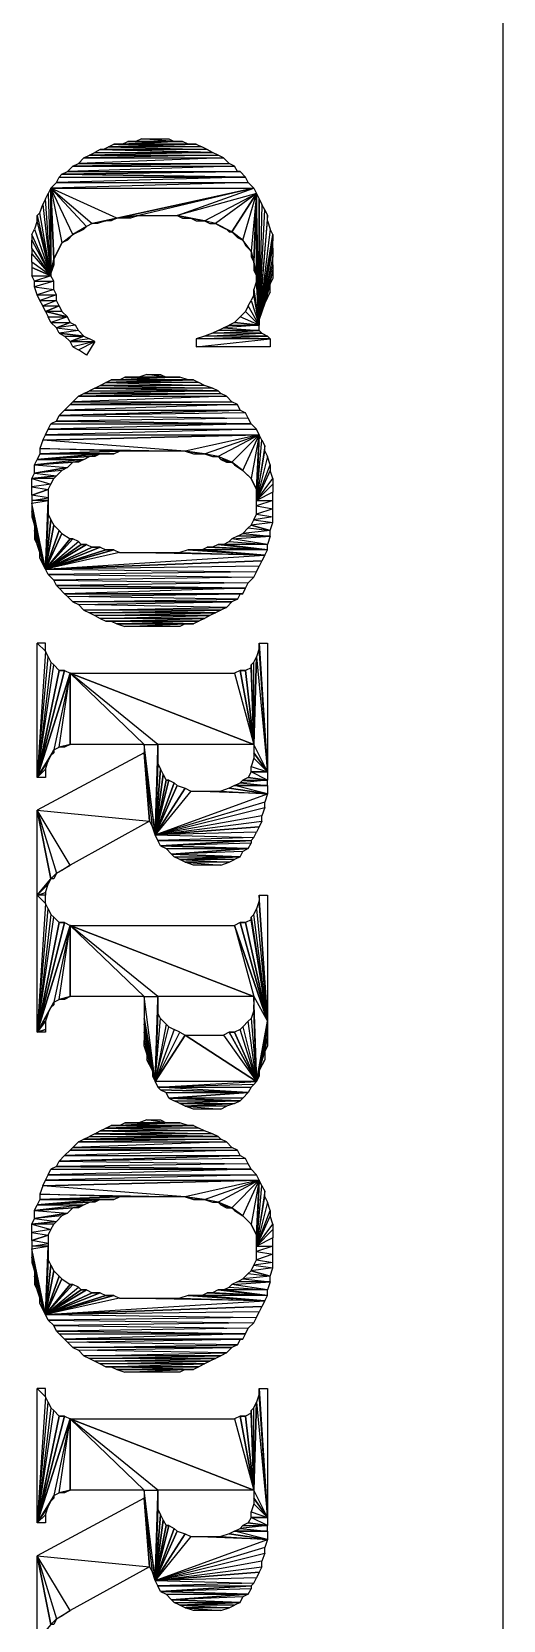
# Model space of a CAD drawing. Header units: metres. Extents: x 6 to 835, y 55 to 1134.
# Drawn here: x 135.31 to 146.23, y 92.16 to 128.95 of the extents above; entities that cross this region are included whole.
import ezdxf

# ---------------------------------------------------------------- set-up
doc = ezdxf.new("R2010")
doc.units = ezdxf.units.M

msp = doc.modelspace()

# ---------------------------------------------------------------- linework, layer by layer
at = {"color": 162}
msp.add_line((146.233, 62.279), (146.233, 276.719), dxfattribs=at)
at = {"color": 162, "linetype": 'Continuous', "lineweight": 25}
for points in [[(136.899, 126.224), (136.772, 126.16), (139.502, 126.16)], [(136.899, 126.224), (136.962, 126.224)], [(136.962, 126.224), (136.899, 126.224), (139.502, 126.16)], [(137.089, 126.287), (139.375, 126.224), (136.962, 126.224)], [(139.375, 126.224), (136.962, 126.224), (139.502, 126.16)], [(139.121, 126.351), (139.248, 126.287), (137.089, 126.287)], [(138.931, 126.351), (139.121, 126.351), (137.089, 126.287)], [(137.216, 126.351), (138.931, 126.351), (137.089, 126.287)], [(139.248, 126.287), (137.089, 126.287), (139.375, 126.224)], [(137.216, 126.351), (137.407, 126.351)], [(137.407, 126.351), (137.216, 126.351), (138.931, 126.351)], [(138.804, 126.414), (137.407, 126.351), (138.931, 126.351)], [(138.613, 126.414), (138.804, 126.414), (137.407, 126.351)], [(137.534, 126.414), (138.613, 126.414), (137.407, 126.351)], [(137.534, 126.414), (137.724, 126.414)], [(137.724, 126.414), (137.534, 126.414), (138.613, 126.414)], [(137.724, 126.414), (138.613, 126.414), (137.851, 126.478)], [(138.613, 126.414), (137.851, 126.478), (138.486, 126.478)], [(138.804, 126.414), (138.613, 126.414)], [(139.121, 126.351), (138.931, 126.351)], [(136.391, 125.906), (139.883, 125.906), (136.264, 125.843)], [(139.883, 125.906), (136.264, 125.843), (140.01, 125.843)], [(136.518, 126.033), (139.756, 126.033), (136.391, 125.906)], [(139.756, 126.033), (136.391, 125.906), (139.883, 125.906)], [(136.645, 126.097), (139.629, 126.097), (136.518, 126.033)], [(139.629, 126.097), (136.518, 126.033), (139.756, 126.033)], [(136.772, 126.16), (139.502, 126.16), (136.645, 126.097)], [(139.502, 126.16), (136.645, 126.097), (139.629, 126.097)], [(135.946, 125.589), (140.264, 125.589), (135.883, 125.462)], [(140.264, 125.589), (135.883, 125.462), (140.328, 125.462)], [(136.01, 125.652), (135.946, 125.589), (140.264, 125.589)], [(140.137, 125.716), (136.01, 125.652), (140.264, 125.589)], [(140.074, 125.716), (140.137, 125.716), (136.01, 125.652)], [(136.137, 125.716), (140.074, 125.716), (136.01, 125.652)], [(136.264, 125.843), (140.01, 125.843), (136.137, 125.716)], [(140.01, 125.843), (136.137, 125.716), (140.074, 125.716)], [(140.137, 125.716), (140.074, 125.716)], [(135.756, 123.303), (135.629, 125.081), (135.692, 125.208)], [(135.756, 125.335), (135.692, 125.208), (135.756, 123.303)], [(135.883, 125.462), (140.328, 125.462), (135.756, 125.335)], [(140.328, 125.462), (135.756, 125.335), (140.455, 125.335)], [(140.455, 125.335), (137.28, 124.636), (135.756, 125.335)], [(137.28, 124.636), (135.756, 125.335), (136.708, 124.509)], [(135.756, 125.335), (136.708, 124.509), (136.581, 124.446)], [(136.581, 124.446), (136.264, 124.255), (135.756, 125.335)], [(136.264, 124.255), (135.756, 125.335), (136.01, 124.065)], [(135.756, 125.335), (136.01, 124.065), (135.819, 123.684)], [(135.819, 123.684), (135.756, 123.366), (135.756, 125.335)], [(135.756, 123.366), (135.756, 125.335), (135.756, 123.303)], [(140.455, 125.335), (137.788, 124.7), (137.28, 124.636)], [(138.677, 124.7), (140.455, 125.335), (137.788, 124.7)], [(140.518, 125.208), (138.677, 124.7), (140.455, 125.335)], [(138.677, 124.7), (139.312, 124.573), (140.518, 125.208)], [(139.312, 124.573), (140.518, 125.208), (139.566, 124.509)], [(140.518, 125.208), (139.566, 124.509), (139.947, 124.319)], [(139.947, 124.319), (140.201, 124.128), (140.518, 125.208)], [(140.201, 124.128), (140.518, 125.208), (140.391, 123.874)], [(140.518, 125.208), (140.391, 123.874), (140.455, 123.62)], [(140.518, 125.208), (140.455, 123.62), (140.518, 123.303)], [(140.518, 125.208), (140.518, 123.303), (140.582, 122.16)], [(140.582, 125.081), (140.582, 122.16), (140.518, 125.208)], [(135.438, 124.7), (135.756, 123.303), (135.502, 124.763)], [(135.756, 123.303), (135.502, 124.763), (135.565, 124.954)], [(135.565, 124.954), (135.756, 123.303), (135.629, 125.081)], [(140.645, 124.954), (140.582, 122.287), (140.582, 125.081)], [(140.582, 122.287), (140.582, 125.081), (140.582, 122.16)], [(140.582, 122.287), (140.709, 124.827), (140.645, 124.954)], [(140.772, 124.7), (140.582, 122.287), (140.709, 124.827)], [(135.756, 123.303), (135.311, 124.255), (135.375, 124.382)], [(135.375, 124.382), (135.756, 123.303), (135.438, 124.573)], [(135.756, 123.303), (135.438, 124.573), (135.438, 124.7)], [(136.581, 124.446), (136.518, 124.382), (136.264, 124.255)], [(136.518, 124.382), (136.391, 124.319), (136.264, 124.255)], [(137.026, 124.573), (137.28, 124.636), (136.708, 124.509)], [(137.026, 124.573), (136.835, 124.509), (136.708, 124.509)], [(137.153, 124.573), (137.026, 124.573), (137.28, 124.636)], [(137.788, 124.7), (137.597, 124.636), (137.28, 124.636)], [(138.804, 124.636), (138.994, 124.636), (138.677, 124.7)], [(138.994, 124.636), (138.677, 124.7), (139.312, 124.573)], [(138.994, 124.636), (139.121, 124.573), (139.312, 124.573)], [(139.312, 124.573), (139.439, 124.509), (139.566, 124.509)], [(139.566, 124.509), (139.693, 124.446), (139.947, 124.319)], [(139.693, 124.446), (139.82, 124.382), (139.947, 124.319)], [(139.82, 124.382), (139.883, 124.319), (139.947, 124.319)], [(140.582, 122.287), (140.772, 124.573), (140.772, 124.7)], [(140.836, 124.382), (140.582, 122.287), (140.772, 124.573)], [(140.582, 122.287), (140.899, 124.255), (140.836, 124.382)], [(135.311, 124.128), (135.756, 123.303), (135.311, 124.255)], [(135.756, 123.303), (135.311, 123.938), (135.311, 124.128)], [(135.819, 123.684), (135.946, 123.938), (136.01, 124.065)], [(136.264, 124.255), (136.137, 124.128), (136.01, 124.065)], [(139.947, 124.319), (140.074, 124.192), (140.201, 124.128)], [(140.201, 124.128), (140.264, 124.001), (140.391, 123.874)], [(140.899, 124.128), (140.582, 122.287), (140.899, 124.255)], [(140.582, 122.287), (140.899, 123.938), (140.899, 124.128)], [(135.311, 123.811), (135.756, 123.303), (135.311, 123.938)], [(135.756, 123.303), (135.311, 123.62), (135.311, 123.811)], [(135.819, 123.684), (135.819, 123.557), (135.756, 123.366)], [(135.883, 123.811), (135.819, 123.684), (135.946, 123.938)], [(140.391, 123.874), (140.391, 123.747), (140.455, 123.62)], [(140.899, 123.747), (140.582, 122.287), (140.899, 123.938)], [(140.582, 122.287), (140.899, 123.557), (140.899, 123.747)], [(135.311, 123.493), (135.756, 123.303), (135.311, 123.62)], [(135.311, 123.493), (135.311, 123.303), (135.756, 123.303)], [(135.311, 123.303), (135.756, 123.303), (135.375, 123.176)], [(135.756, 123.303), (135.375, 123.176), (135.819, 123.176)], [(140.455, 123.62), (140.455, 123.43), (140.518, 123.303)], [(140.582, 122.16), (140.518, 123.176), (140.518, 123.303)], [(140.899, 123.43), (140.582, 122.287), (140.899, 123.557)], [(140.836, 123.112), (140.899, 123.43), (140.582, 122.287)], [(140.899, 123.239), (140.836, 123.112), (140.899, 123.43)], [(135.375, 123.176), (135.819, 123.176), (135.375, 123.049)], [(135.819, 123.176), (135.375, 123.049), (135.819, 122.985)], [(135.375, 123.049), (135.819, 122.985), (135.438, 122.858)], [(135.819, 122.985), (135.438, 122.858), (135.883, 122.858)], [(140.455, 122.985), (140.582, 122.16), (140.518, 123.176)], [(140.582, 122.16), (140.455, 122.858), (140.455, 122.985)], [(140.836, 123.112), (140.709, 122.668), (140.582, 122.287)], [(140.709, 122.668), (140.836, 122.922), (140.836, 123.112)], [(140.772, 122.795), (140.709, 122.668), (140.836, 122.922)], [(135.438, 122.858), (135.883, 122.858), (135.502, 122.731)], [(135.883, 122.858), (135.502, 122.731), (135.883, 122.731)], [(135.502, 122.731), (135.883, 122.731), (135.565, 122.604)], [(135.883, 122.731), (135.565, 122.604), (135.946, 122.604)], [(135.565, 122.604), (135.946, 122.604), (135.629, 122.477)], [(135.946, 122.604), (136.01, 122.477), (135.629, 122.477)], [(140.264, 122.477), (140.582, 122.16), (140.328, 122.604)], [(140.582, 122.16), (140.328, 122.604), (140.391, 122.731)], [(140.391, 122.731), (140.582, 122.16), (140.455, 122.858)], [(140.709, 122.668), (140.645, 122.477), (140.582, 122.287)], [(135.629, 122.477), (135.692, 122.35), (136.137, 122.35)], [(136.01, 122.477), (135.629, 122.477), (136.137, 122.35)], [(135.692, 122.35), (136.137, 122.35), (135.756, 122.223)], [(136.137, 122.35), (135.756, 122.223), (136.2, 122.223)], [(135.756, 122.223), (136.2, 122.223), (135.883, 122.096)], [(136.2, 122.223), (136.327, 122.16), (135.883, 122.096)], [(140.01, 122.223), (139.883, 122.16), (140.582, 122.16)], [(140.01, 122.223), (140.582, 122.16), (140.137, 122.35)], [(140.582, 122.16), (140.137, 122.35), (140.264, 122.477)], [(136.327, 122.16), (135.883, 122.096), (136.391, 122.033)], [(135.883, 122.096), (136.391, 122.033), (135.946, 121.969)], [(136.391, 122.033), (135.946, 121.969), (136.518, 121.906)], [(135.946, 121.969), (136.073, 121.906), (136.518, 121.906)], [(136.073, 121.906), (136.518, 121.906), (136.2, 121.779)], [(136.518, 121.906), (136.645, 121.842), (136.2, 121.779)], [(136.645, 121.842), (136.2, 121.779), (136.772, 121.779)], [(140.836, 121.842), (139.121, 121.842), (140.772, 121.906)], [(139.121, 121.842), (140.772, 121.906), (139.312, 121.906)], [(140.836, 121.652), (139.121, 121.652), (140.836, 121.842)], [(139.121, 121.652), (140.836, 121.842), (139.121, 121.842)], [(140.772, 121.906), (139.312, 121.906), (140.645, 121.969)], [(139.312, 121.906), (140.645, 121.969), (139.502, 121.969)], [(140.645, 121.969), (139.502, 121.969), (140.582, 122.033)], [(139.502, 121.969), (140.582, 122.033), (139.629, 122.033)], [(140.582, 122.033), (139.629, 122.033), (139.756, 122.096)], [(139.883, 122.16), (140.582, 122.16), (139.756, 122.096)], [(140.582, 122.16), (139.756, 122.096), (140.582, 122.033)], [(136.2, 121.779), (136.772, 121.779), (136.264, 121.652)], [(136.264, 121.652), (136.391, 121.588), (136.772, 121.779)], [(136.391, 121.588), (136.772, 121.779), (136.581, 121.461)], [(136.772, 120.699), (136.645, 120.636), (139.629, 120.636)], [(136.899, 120.763), (139.502, 120.699), (136.772, 120.699)], [(139.502, 120.699), (136.772, 120.699), (139.629, 120.636)], [(137.026, 120.826), (139.312, 120.763), (136.899, 120.763)], [(139.312, 120.763), (136.899, 120.763), (139.502, 120.699)], [(139.058, 120.89), (139.185, 120.826), (137.026, 120.826)], [(138.931, 120.89), (139.058, 120.89), (137.026, 120.826)], [(137.153, 120.89), (138.931, 120.89), (137.026, 120.826)], [(139.185, 120.826), (137.026, 120.826), (139.312, 120.763)], [(137.153, 120.89), (137.343, 120.89)], [(137.343, 120.89), (137.153, 120.89), (138.931, 120.89)], [(138.74, 120.953), (137.343, 120.89), (138.931, 120.89)], [(138.423, 120.953), (138.74, 120.953), (137.343, 120.89)], [(137.47, 120.953), (138.423, 120.953), (137.343, 120.89)], [(137.47, 120.953), (137.788, 120.953)], [(137.788, 120.953), (137.47, 120.953), (138.423, 120.953)], [(137.788, 120.953), (138.423, 120.953), (137.978, 121.017)], [(138.423, 120.953), (137.978, 121.017), (138.296, 121.017)], [(138.74, 120.953), (138.423, 120.953)], [(139.058, 120.89), (138.931, 120.89)], [(136.264, 120.382), (139.947, 120.382), (136.2, 120.318)], [(139.947, 120.382), (136.2, 120.318), (140.074, 120.318)], [(136.391, 120.509), (139.82, 120.509), (136.264, 120.382)], [(139.82, 120.509), (136.264, 120.382), (139.947, 120.382)], [(136.518, 120.572), (139.693, 120.572), (136.391, 120.509)], [(139.693, 120.572), (136.391, 120.509), (139.82, 120.509)], [(136.645, 120.636), (139.629, 120.636), (136.518, 120.572)], [(139.629, 120.636), (136.518, 120.572), (139.693, 120.572)], [(135.946, 120.064), (140.328, 120.001), (135.883, 119.937)], [(140.328, 120.001), (135.883, 119.937), (140.391, 119.874)], [(140.137, 120.191), (140.264, 120.128), (135.946, 120.064)], [(136.073, 120.191), (140.137, 120.191), (135.946, 120.064)], [(140.264, 120.128), (135.946, 120.064), (140.328, 120.001)], [(136.2, 120.318), (140.074, 120.318), (136.073, 120.191)], [(140.074, 120.318), (136.073, 120.191), (140.137, 120.191)], [(138.867, 119.239), (135.565, 119.493), (140.582, 119.62)], [(135.629, 119.62), (140.582, 119.62), (135.565, 119.493)], [(135.692, 119.747), (140.518, 119.747), (135.629, 119.62)], [(140.518, 119.747), (135.629, 119.62), (140.582, 119.62)], [(135.756, 119.874), (140.391, 119.874), (135.692, 119.747)], [(140.391, 119.874), (135.692, 119.747), (140.518, 119.747)], [(135.883, 119.937), (135.756, 119.874), (140.391, 119.874)], [(138.867, 119.239), (139.312, 119.175), (140.582, 119.62)], [(139.312, 119.175), (140.582, 119.62), (139.629, 119.112)], [(140.582, 119.62), (139.629, 119.112), (139.947, 118.985)], [(139.947, 118.985), (140.201, 118.794), (140.582, 119.62)], [(140.201, 118.794), (140.582, 119.62), (140.391, 118.604)], [(140.582, 119.62), (140.391, 118.604), (140.518, 118.35)], [(140.582, 119.62), (140.518, 118.35), (140.518, 118.096)], [(140.518, 118.096), (140.645, 119.493), (140.582, 119.62)], [(135.502, 119.302), (138.867, 119.239), (135.565, 119.493)], [(138.867, 119.239), (137.343, 119.239), (135.502, 119.302)], [(137.343, 119.239), (135.502, 119.302), (135.502, 119.175)], [(137.343, 119.239), (135.502, 119.175), (137.216, 119.175)], [(138.867, 119.239), (139.058, 119.175), (139.312, 119.175)], [(140.709, 119.366), (140.518, 118.096), (140.645, 119.493)], [(140.518, 118.096), (140.709, 119.239), (140.709, 119.366)], [(140.772, 119.112), (140.518, 118.096), (140.709, 119.239)], [(136.264, 118.985), (136.518, 119.048), (135.375, 118.921)], [(136.518, 119.048), (135.375, 118.921), (135.438, 119.048)], [(136.264, 118.985), (135.375, 118.921), (136.137, 118.858)], [(135.375, 118.921), (136.137, 118.858), (135.375, 118.731)], [(136.645, 119.112), (136.899, 119.175), (135.438, 119.048)], [(136.899, 119.175), (135.502, 119.175), (135.438, 119.048)], [(136.645, 119.112), (135.438, 119.048), (136.518, 119.048)], [(137.216, 119.175), (136.899, 119.175), (135.502, 119.175)], [(136.391, 118.985), (136.264, 118.985), (136.518, 119.048)], [(136.772, 119.112), (136.645, 119.112), (136.899, 119.175)], [(139.312, 119.175), (139.502, 119.112), (139.629, 119.112)], [(139.629, 119.112), (139.693, 119.048), (139.947, 118.985)], [(139.693, 119.048), (139.82, 118.985), (139.947, 118.985)], [(139.947, 118.985), (140.01, 118.921), (140.201, 118.794)], [(140.518, 118.096), (140.836, 118.921), (140.772, 119.112)], [(140.836, 118.794), (140.518, 118.096), (140.836, 118.921)], [(135.375, 118.731), (135.883, 118.667), (135.311, 118.604)], [(135.883, 118.667), (135.819, 118.604), (135.311, 118.604)], [(135.819, 118.604), (135.311, 118.604), (135.756, 118.477)], [(135.311, 118.604), (135.756, 118.477), (135.311, 118.413)], [(136.137, 118.858), (136.01, 118.794), (135.375, 118.731)], [(136.01, 118.794), (135.375, 118.731), (135.883, 118.667)], [(140.201, 118.794), (140.264, 118.731), (140.391, 118.604)], [(140.391, 118.604), (140.455, 118.477), (140.518, 118.35)], [(140.518, 118.096), (140.899, 118.604), (140.836, 118.794)], [(140.899, 118.477), (140.518, 118.096), (140.899, 118.604)], [(135.756, 118.477), (135.311, 118.413), (135.692, 118.35)], [(135.311, 118.413), (135.692, 118.35), (135.311, 118.223)], [(135.692, 118.159), (135.311, 118.223), (135.692, 118.35)], [(135.311, 118.096), (135.692, 118.159), (135.311, 118.223)], [(135.692, 118.096), (135.311, 118.096), (135.692, 118.159)], [(140.899, 118.477), (140.899, 118.286), (140.518, 118.096)], [(140.518, 118.35), (140.518, 118.223), (140.518, 118.096)], [(140.899, 118.286), (140.518, 118.096), (140.899, 118.096)], [(135.629, 116.508), (135.311, 118.032), (135.692, 118.096)], [(135.311, 118.032), (135.692, 118.096), (135.311, 118.096)], [(135.311, 117.842), (135.629, 116.508), (135.311, 118.032)], [(135.311, 117.715), (135.375, 117.524), (135.311, 117.842)], [(135.375, 117.524), (135.311, 117.842), (135.629, 116.508)], [(135.692, 118.096), (135.692, 117.905), (135.629, 116.508)], [(135.692, 117.905), (135.692, 117.778), (135.629, 116.508)], [(135.692, 117.778), (135.756, 117.651), (135.629, 116.508)], [(140.518, 117.778), (140.899, 117.715), (140.455, 117.651)], [(140.518, 118.096), (140.899, 118.096), (140.518, 117.969)], [(140.899, 118.096), (140.518, 117.969), (140.899, 117.905)], [(140.518, 117.969), (140.899, 117.905), (140.518, 117.778)], [(140.899, 117.905), (140.518, 117.778), (140.899, 117.715)], [(135.375, 117.397), (135.629, 116.508), (135.375, 117.524)], [(135.375, 117.207), (135.438, 117.08), (135.375, 117.397)], [(135.438, 117.08), (135.375, 117.397), (135.629, 116.508)], [(135.756, 117.651), (135.819, 117.524), (135.629, 116.508)], [(135.819, 117.524), (135.946, 117.397), (135.629, 116.508)], [(135.946, 117.397), (136.01, 117.334), (135.629, 116.508)], [(140.328, 117.461), (140.836, 117.397), (140.201, 117.334)], [(140.836, 117.397), (140.201, 117.334), (140.836, 117.27)], [(140.391, 117.524), (140.328, 117.461), (140.836, 117.397)], [(140.455, 117.651), (140.899, 117.588), (140.391, 117.524)], [(140.899, 117.588), (140.391, 117.524), (140.836, 117.397)], [(140.899, 117.715), (140.455, 117.651), (140.899, 117.588)], [(135.438, 117.08), (135.502, 116.889), (135.629, 116.508)], [(136.01, 117.334), (136.2, 117.207), (135.629, 116.508)], [(135.629, 116.508), (136.391, 117.143), (136.264, 117.207)], [(136.2, 117.207), (136.264, 117.207), (135.629, 116.508)], [(136.454, 117.08), (135.629, 116.508), (136.391, 117.143)], [(136.581, 117.08), (136.708, 117.016), (135.629, 116.508)], [(136.454, 117.08), (136.581, 117.08), (135.629, 116.508)], [(136.264, 117.207), (136.2, 117.207)], [(136.581, 117.08), (136.454, 117.08)], [(139.629, 117.08), (139.502, 117.016), (140.772, 116.953)], [(139.629, 117.08), (139.756, 117.08)], [(139.756, 117.08), (139.629, 117.08), (140.772, 116.953)], [(139.883, 117.143), (140.772, 117.08), (139.756, 117.08)], [(140.772, 117.08), (139.756, 117.08), (140.772, 116.953)], [(139.883, 117.143), (140.772, 117.08), (139.947, 117.207)], [(140.772, 117.08), (139.947, 117.207), (140.836, 117.27)], [(139.947, 117.207), (140.836, 117.27), (140.074, 117.27)], [(140.836, 117.27), (140.074, 117.27), (140.201, 117.334)], [(135.629, 116.508), (135.502, 116.762), (135.502, 116.889)], [(135.565, 116.635), (135.629, 116.508), (135.502, 116.762)], [(136.899, 117.016), (137.026, 116.953), (135.629, 116.508)], [(136.708, 117.016), (136.899, 117.016), (135.629, 116.508)], [(137.216, 116.953), (137.343, 116.889), (135.629, 116.508)], [(137.026, 116.953), (137.216, 116.953), (135.629, 116.508)], [(135.629, 116.508), (140.709, 116.826), (137.343, 116.889)], [(140.645, 116.699), (135.629, 116.508), (140.709, 116.826)], [(140.645, 116.699), (140.582, 116.572), (135.629, 116.508)], [(136.899, 117.016), (136.708, 117.016)], [(137.216, 116.953), (137.026, 116.953)], [(140.709, 116.826), (137.343, 116.889), (138.74, 116.889)], [(138.931, 116.953), (138.74, 116.889), (140.709, 116.826)], [(138.931, 116.953), (139.248, 116.953)], [(139.248, 116.953), (138.931, 116.953), (140.709, 116.826)], [(139.375, 117.016), (140.772, 116.953), (139.248, 116.953)], [(140.772, 116.953), (139.248, 116.953), (140.709, 116.826)], [(139.375, 117.016), (139.502, 117.016)], [(139.502, 117.016), (139.375, 117.016), (140.772, 116.953)], [(140.582, 116.572), (135.629, 116.508), (140.518, 116.445)], [(135.629, 116.508), (140.518, 116.445), (135.692, 116.381)], [(140.518, 116.445), (135.692, 116.381), (140.455, 116.318)], [(135.692, 116.381), (140.455, 116.318), (135.819, 116.254)], [(140.455, 116.318), (135.819, 116.254), (140.328, 116.191)], [(135.819, 116.254), (140.328, 116.191), (135.883, 116.127)], [(140.328, 116.191), (135.883, 116.127), (140.264, 116.064)], [(135.883, 116.127), (135.946, 116.064), (140.264, 116.064)], [(135.946, 116.064), (140.264, 116.064), (136.073, 115.937)], [(140.264, 116.064), (136.073, 115.937), (140.201, 115.937)], [(140.201, 115.937), (140.137, 115.937), (136.073, 115.937)], [(140.137, 115.937), (136.073, 115.937), (136.137, 115.873)], [(140.074, 115.81), (136.137, 115.873), (140.137, 115.937)], [(136.264, 115.746), (140.074, 115.81), (136.137, 115.873)], [(139.947, 115.746), (136.264, 115.746), (140.074, 115.81)], [(136.391, 115.683), (139.947, 115.746), (136.264, 115.746)], [(139.82, 115.619), (136.391, 115.683), (139.947, 115.746)], [(136.518, 115.556), (139.82, 115.619), (136.391, 115.683)], [(139.693, 115.556), (136.518, 115.556), (139.82, 115.619)], [(136.645, 115.492), (139.693, 115.556), (136.518, 115.556)], [(139.566, 115.492), (136.645, 115.492), (139.693, 115.556)], [(136.772, 115.429), (139.566, 115.492), (136.645, 115.492)], [(139.439, 115.429), (136.772, 115.429), (139.566, 115.492)], [(136.899, 115.365), (139.439, 115.429), (136.772, 115.429)], [(139.312, 115.365), (136.899, 115.365), (139.439, 115.429)], [(137.026, 115.302), (139.312, 115.365), (136.899, 115.365)], [(139.185, 115.302), (137.026, 115.302), (139.312, 115.365)], [(137.026, 115.302), (137.153, 115.302), (139.185, 115.302)], [(137.153, 115.302), (137.28, 115.238), (139.058, 115.238)], [(137.153, 115.302), (139.185, 115.302), (139.058, 115.238)], [(139.058, 115.238), (138.867, 115.238), (137.28, 115.238)], [(138.867, 115.238), (137.28, 115.238), (137.47, 115.175)], [(138.867, 115.238), (138.74, 115.175), (137.47, 115.175)], [(135.629, 114.794), (135.438, 114.794), (135.629, 114.603)], [(135.438, 114.794), (135.629, 114.603), (135.438, 111.682)], [(135.438, 111.682), (135.692, 114.476), (135.629, 114.603)], [(135.756, 114.349), (135.438, 111.682), (135.692, 114.476)], [(140.455, 112.444), (140.455, 114.349), (140.518, 114.476)], [(140.772, 111.809), (140.455, 112.444), (140.518, 114.476)], [(140.518, 114.476), (140.772, 111.809), (140.582, 114.667)], [(140.772, 111.809), (140.582, 114.667), (140.582, 114.794)], [(140.772, 111.809), (140.582, 114.794), (140.772, 114.794)], [(135.438, 111.682), (135.819, 114.286), (135.756, 114.349)], [(135.946, 114.159), (135.438, 111.682), (135.819, 114.286)], [(136.073, 114.159), (136.2, 114.095), (135.438, 111.682)], [(135.946, 114.159), (136.073, 114.159), (135.438, 111.682)], [(136.2, 114.095), (135.819, 112.317), (135.438, 111.682)], [(135.946, 112.381), (136.2, 114.095), (135.819, 112.317)], [(136.073, 114.159), (135.946, 114.159)], [(136.2, 112.444), (135.946, 112.381), (136.2, 114.095)], [(140.455, 112.444), (138.232, 112.444), (136.2, 114.095)], [(138.232, 112.444), (136.2, 114.095), (137.915, 112.444)], [(136.2, 114.095), (137.915, 112.444), (136.2, 112.444)], [(140.455, 112.444), (136.2, 114.095), (140.01, 114.095)], [(140.137, 114.159), (140.01, 114.095), (140.455, 112.444)], [(140.137, 114.159), (140.264, 114.159)], [(140.264, 114.159), (140.137, 114.159), (140.455, 112.444)], [(140.264, 114.159), (140.455, 112.444), (140.391, 114.222)], [(140.391, 114.286), (140.455, 112.444), (140.455, 114.349)], [(140.455, 112.444), (140.391, 114.222), (140.391, 114.286)], [(135.756, 112.19), (135.819, 112.317), (135.438, 111.682)], [(137.915, 112.254), (135.438, 110.92), (138.042, 110.666)], [(135.819, 112.254), (135.756, 112.19), (135.819, 112.317)], [(136.2, 112.444), (136.073, 112.381), (135.946, 112.381)], [(137.915, 112.254), (138.169, 110.349), (137.915, 112.444)], [(138.169, 110.349), (137.915, 112.444), (138.232, 112.444)], [(138.042, 110.666), (138.105, 110.539), (137.915, 112.254)], [(138.105, 110.539), (137.915, 112.254), (138.169, 110.349)], [(138.169, 110.349), (138.232, 112.317), (138.232, 112.444)], [(138.232, 112.19), (138.169, 110.349), (138.232, 112.317)], [(140.455, 112.254), (140.772, 111.809), (140.455, 112.444)], [(140.455, 112.254), (140.455, 112.127), (140.772, 111.809)], [(135.756, 112.19), (135.692, 112.063), (135.438, 111.682)], [(135.438, 111.682), (135.629, 111.873), (135.692, 112.063)], [(135.629, 111.682), (135.438, 111.682), (135.629, 111.873)], [(138.232, 112.19), (138.232, 112), (138.169, 110.349)], [(138.232, 112), (138.296, 111.873), (138.169, 110.349)], [(138.296, 111.873), (138.359, 111.746), (138.169, 110.349)], [(140.455, 112.127), (140.391, 111.936), (140.772, 111.809)], [(140.391, 111.936), (140.772, 111.809), (140.391, 111.809)], [(138.359, 111.746), (138.423, 111.619), (138.169, 110.349)], [(138.486, 111.619), (138.613, 111.555), (138.169, 110.349)], [(138.423, 111.619), (138.486, 111.619), (138.169, 110.349)], [(138.613, 111.555), (138.677, 111.492), (138.169, 110.349)], [(138.486, 111.619), (138.423, 111.619)], [(140.137, 111.555), (140.772, 111.492), (140.01, 111.492)], [(140.201, 111.619), (140.772, 111.619), (140.137, 111.555)], [(140.772, 111.619), (140.137, 111.555), (140.772, 111.492)], [(140.328, 111.682), (140.201, 111.619), (140.772, 111.619)], [(140.328, 111.682), (140.772, 111.619), (140.391, 111.809)], [(140.772, 111.619), (140.391, 111.809), (140.772, 111.809)], [(138.677, 111.492), (138.867, 111.428), (138.169, 110.349)], [(138.867, 111.428), (138.994, 111.365), (138.169, 110.349)], [(138.169, 110.349), (140.772, 111.301), (138.994, 111.365)], [(140.709, 111.111), (138.169, 110.349), (140.772, 111.301)], [(140.772, 111.301), (138.994, 111.365), (139.693, 111.365)], [(139.883, 111.428), (139.693, 111.365), (140.772, 111.301)], [(139.883, 111.428), (140.772, 111.301), (140.01, 111.492)], [(140.772, 111.301), (140.01, 111.492), (140.772, 111.492)], [(138.042, 110.666), (136.2, 109.65), (135.438, 110.92)], [(136.2, 109.65), (135.438, 110.92), (135.883, 109.46)], [(135.438, 110.92), (135.883, 109.46), (135.756, 109.333)], [(135.438, 110.92), (135.756, 109.333), (135.438, 108.952)], [(138.169, 110.349), (140.709, 110.984), (140.709, 111.111)], [(140.645, 110.793), (138.169, 110.349), (140.709, 110.984)], [(138.169, 110.349), (140.645, 110.666), (140.645, 110.793)], [(140.582, 110.539), (138.169, 110.349), (140.645, 110.666)], [(140.582, 110.539), (140.518, 110.412), (138.169, 110.349)], [(140.518, 110.412), (138.169, 110.349), (140.455, 110.285)], [(138.169, 110.349), (140.455, 110.285), (138.232, 110.222)], [(140.455, 110.285), (138.232, 110.222), (140.391, 110.222)], [(138.232, 110.222), (140.391, 110.222), (138.296, 110.095)], [(140.391, 110.222), (140.391, 110.158), (138.296, 110.095)], [(140.391, 110.158), (138.296, 110.095), (140.328, 110.031)], [(138.296, 110.095), (138.423, 110.031), (140.328, 110.031)], [(138.423, 110.031), (140.328, 110.031), (138.55, 109.904)], [(140.328, 110.031), (140.201, 109.968), (138.55, 109.904)], [(140.201, 109.968), (138.55, 109.904), (140.137, 109.841)], [(138.55, 109.904), (138.613, 109.841), (140.137, 109.841)], [(138.613, 109.841), (140.137, 109.841), (138.74, 109.777)], [(140.137, 109.841), (140.01, 109.777), (138.74, 109.777)], [(140.01, 109.777), (138.74, 109.777), (139.883, 109.714)], [(138.74, 109.777), (139.883, 109.714), (138.867, 109.714)], [(139.883, 109.714), (138.867, 109.714), (139.693, 109.65)], [(138.867, 109.714), (139.693, 109.65), (139.058, 109.65)], [(135.756, 109.333), (135.692, 109.206), (135.438, 108.952)], [(135.883, 109.46), (135.819, 109.333), (135.756, 109.333)], [(136.2, 109.65), (136.01, 109.523), (135.883, 109.46)], [(135.438, 108.952), (135.629, 109.015), (135.692, 109.206)], [(135.629, 108.952), (135.438, 108.952), (135.629, 109.015)], [(135.629, 108.952), (135.438, 108.952), (135.629, 108.761)], [(135.438, 108.952), (135.629, 108.761), (135.438, 105.777)], [(140.582, 108.825), (140.772, 106.031), (140.582, 108.952)], [(140.772, 106.031), (140.582, 108.952), (140.772, 108.952)], [(135.438, 105.777), (135.692, 108.634), (135.629, 108.761)], [(135.756, 108.507), (135.438, 105.777), (135.692, 108.634)], [(140.772, 106.031), (140.455, 108.507), (140.518, 108.634)], [(140.582, 108.825), (140.518, 108.634), (140.772, 106.031)], [(135.438, 105.777), (135.819, 108.444), (135.756, 108.507)], [(135.946, 108.317), (135.438, 105.777), (135.819, 108.444)], [(136.073, 108.317), (136.2, 108.253), (135.438, 105.777)], [(135.946, 108.317), (136.073, 108.317), (135.438, 105.777)], [(136.2, 108.253), (135.819, 106.475), (135.438, 105.777)], [(135.946, 106.539), (136.2, 108.253), (135.819, 106.475)], [(136.073, 108.317), (135.946, 108.317)], [(136.2, 106.602), (135.946, 106.539), (136.2, 108.253)], [(140.455, 106.602), (138.232, 106.602), (136.2, 108.253)], [(138.232, 106.602), (136.2, 108.253), (137.915, 106.602)], [(136.2, 108.253), (137.915, 106.602), (136.2, 106.602)], [(136.2, 108.253), (140.01, 108.253), (140.455, 106.602)], [(140.137, 108.317), (140.01, 108.253), (140.772, 106.031)], [(140.01, 108.253), (140.455, 106.602), (140.772, 106.031)], [(140.137, 108.317), (140.264, 108.317)], [(140.264, 108.317), (140.137, 108.317), (140.772, 106.031)], [(140.264, 108.317), (140.772, 106.031), (140.391, 108.38)], [(140.391, 108.444), (140.772, 106.031), (140.455, 108.507)], [(140.772, 106.031), (140.391, 108.38), (140.391, 108.444)], [(135.756, 106.348), (135.819, 106.475), (135.438, 105.777)], [(135.438, 105.777), (135.692, 106.221), (135.756, 106.348)], [(135.819, 106.412), (135.756, 106.348), (135.819, 106.475)], [(136.2, 106.602), (136.073, 106.539), (135.946, 106.539)], [(137.915, 106.094), (138.169, 104.634), (137.915, 106.602)], [(138.169, 104.634), (137.915, 106.602), (138.232, 106.602)], [(138.169, 104.634), (138.232, 106.539), (138.232, 106.602)], [(138.232, 106.348), (138.169, 104.634), (138.232, 106.539)], [(138.232, 106.348), (138.232, 106.221), (138.169, 104.634)], [(140.455, 106.602), (140.455, 106.412), (140.518, 104.634)], [(140.455, 106.602), (140.772, 106.031), (140.518, 104.634)], [(140.455, 106.412), (140.455, 106.285), (140.518, 104.634)], [(135.629, 106.031), (135.438, 105.777), (135.692, 106.221)], [(135.629, 106.031), (135.629, 105.84), (135.438, 105.777)], [(137.915, 106.094), (137.915, 105.967), (138.169, 104.634)], [(138.169, 104.634), (138.296, 106.094), (138.232, 106.221)], [(138.423, 105.967), (138.169, 104.634), (138.296, 106.094)], [(140.201, 105.904), (140.518, 104.634), (140.328, 106.031)], [(140.518, 104.634), (140.328, 106.031), (140.391, 106.094)], [(140.455, 106.285), (140.391, 106.094), (140.518, 104.634)], [(140.772, 106.031), (140.772, 105.84), (140.518, 104.634)], [(135.629, 105.84), (135.629, 105.777), (135.438, 105.777)], [(137.915, 105.967), (137.915, 105.777), (138.169, 104.634)], [(137.915, 105.586), (138.105, 104.888), (137.915, 105.777)], [(138.105, 104.888), (137.915, 105.777), (138.169, 104.634)], [(138.169, 104.634), (138.486, 105.904), (138.423, 105.967)], [(138.613, 105.84), (138.169, 104.634), (138.486, 105.904)], [(138.169, 104.634), (138.74, 105.777), (138.613, 105.84)], [(138.867, 105.713), (138.169, 104.634), (138.74, 105.777)], [(140.518, 104.634), (138.169, 104.634), (138.867, 105.713)], [(138.867, 105.713), (139.756, 105.713), (140.518, 104.634)], [(139.756, 105.713), (140.518, 104.634), (139.883, 105.777)], [(139.883, 105.777), (140.01, 105.777)], [(140.01, 105.777), (139.883, 105.777), (140.518, 104.634)], [(140.01, 105.777), (140.518, 104.634), (140.137, 105.84)], [(140.518, 104.634), (140.137, 105.84), (140.201, 105.904)], [(140.772, 105.84), (140.772, 105.65), (140.518, 104.634)], [(140.772, 105.65), (140.582, 104.888), (140.518, 104.634)], [(140.709, 105.332), (140.772, 105.65), (140.582, 104.888)], [(140.772, 105.459), (140.709, 105.332), (140.772, 105.65)], [(138.105, 104.888), (137.915, 105.459), (137.915, 105.586)], [(137.978, 105.269), (138.105, 104.888), (137.915, 105.459)], [(137.978, 105.269), (137.978, 105.142), (138.105, 104.888)], [(140.709, 105.332), (140.709, 105.142), (140.582, 104.888)], [(137.978, 105.142), (138.042, 105.015), (138.105, 104.888)], [(138.105, 104.888), (138.105, 104.761), (138.169, 104.634)], [(140.582, 104.888), (140.582, 104.761), (140.518, 104.634)], [(140.709, 105.142), (140.645, 105.015), (140.582, 104.888)], [(138.232, 104.507), (140.518, 104.634), (138.169, 104.634)], [(140.455, 104.57), (138.232, 104.507), (140.518, 104.634)], [(138.232, 104.507), (140.391, 104.507), (140.455, 104.57)], [(138.296, 104.443), (140.328, 104.38), (138.232, 104.507)], [(140.328, 104.38), (138.232, 104.507), (140.391, 104.507)], [(138.296, 104.443), (138.423, 104.38), (140.328, 104.38)], [(138.423, 104.38), (140.328, 104.38), (138.486, 104.253)], [(140.328, 104.38), (140.201, 104.253), (138.486, 104.253)], [(138.486, 104.253), (138.613, 104.189), (140.137, 104.189)], [(140.201, 104.253), (138.486, 104.253), (140.137, 104.189)], [(138.613, 104.189), (140.137, 104.189), (138.74, 104.126)], [(140.137, 104.189), (138.74, 104.126), (140.01, 104.126)], [(138.74, 104.126), (140.01, 104.126), (138.867, 104.062)], [(140.01, 104.126), (139.82, 104.062), (138.867, 104.062)], [(139.82, 104.062), (138.867, 104.062), (139.693, 103.999)], [(138.867, 104.062), (139.693, 103.999), (139.058, 103.999)], [(136.772, 103.427), (136.645, 103.364), (139.629, 103.364)], [(136.899, 103.491), (139.502, 103.427), (136.772, 103.427)], [(139.502, 103.427), (136.772, 103.427), (139.629, 103.364)], [(137.026, 103.554), (139.312, 103.491), (136.899, 103.491)], [(139.312, 103.491), (136.899, 103.491), (139.502, 103.427)], [(139.058, 103.618), (139.185, 103.554), (137.026, 103.554)], [(138.931, 103.618), (139.058, 103.618), (137.026, 103.554)], [(137.153, 103.618), (138.931, 103.618), (137.026, 103.554)], [(139.185, 103.554), (137.026, 103.554), (139.312, 103.491)], [(137.153, 103.618), (137.343, 103.618)], [(137.343, 103.618), (137.153, 103.618), (138.931, 103.618)], [(138.74, 103.681), (137.343, 103.618), (138.931, 103.618)], [(138.423, 103.681), (138.74, 103.681), (137.343, 103.618)], [(137.47, 103.681), (138.423, 103.681), (137.343, 103.618)], [(137.47, 103.681), (137.788, 103.681)], [(137.788, 103.681), (137.47, 103.681), (138.423, 103.681)], [(137.788, 103.681), (138.423, 103.681), (137.978, 103.745)], [(138.423, 103.681), (137.978, 103.745), (138.296, 103.745)], [(138.74, 103.681), (138.423, 103.681)], [(139.058, 103.618), (138.931, 103.618)], [(136.2, 103.046), (140.074, 103.046), (136.073, 102.919)], [(140.074, 103.046), (136.073, 102.919), (140.137, 102.919)], [(136.264, 103.11), (139.947, 103.11), (136.2, 103.046)], [(139.947, 103.11), (136.2, 103.046), (140.074, 103.046)], [(136.391, 103.237), (139.82, 103.237), (136.264, 103.11)], [(139.82, 103.237), (136.264, 103.11), (139.947, 103.11)], [(136.518, 103.3), (139.693, 103.3), (136.391, 103.237)], [(139.693, 103.3), (136.391, 103.237), (139.82, 103.237)], [(136.645, 103.364), (139.629, 103.364), (136.518, 103.3)], [(139.629, 103.364), (136.518, 103.3), (139.693, 103.3)], [(135.946, 102.792), (140.328, 102.729), (135.883, 102.665)], [(140.328, 102.729), (135.883, 102.665), (140.391, 102.602)], [(140.137, 102.919), (140.264, 102.856), (135.946, 102.792)], [(136.073, 102.919), (140.137, 102.919), (135.946, 102.792)], [(140.264, 102.856), (135.946, 102.792), (140.328, 102.729)], [(138.867, 101.967), (135.565, 102.221), (140.582, 102.348)], [(135.629, 102.348), (140.582, 102.348), (135.565, 102.221)], [(135.692, 102.475), (140.518, 102.475), (135.629, 102.348)], [(140.518, 102.475), (135.629, 102.348), (140.582, 102.348)], [(135.756, 102.602), (140.391, 102.602), (135.692, 102.475)], [(140.391, 102.602), (135.692, 102.475), (140.518, 102.475)], [(135.883, 102.665), (135.756, 102.602), (140.391, 102.602)], [(138.867, 101.967), (139.312, 101.903), (140.582, 102.348)], [(139.312, 101.903), (140.582, 102.348), (139.629, 101.84)], [(140.582, 102.348), (139.629, 101.84), (139.947, 101.713)], [(139.947, 101.713), (140.201, 101.522), (140.582, 102.348)], [(140.201, 101.522), (140.582, 102.348), (140.391, 101.332)], [(140.582, 102.348), (140.391, 101.332), (140.518, 101.078)], [(140.582, 102.348), (140.518, 101.078), (140.518, 100.824)], [(140.518, 100.824), (140.645, 102.221), (140.582, 102.348)], [(135.502, 102.03), (138.867, 101.967), (135.565, 102.221)], [(138.867, 101.967), (137.343, 101.967), (135.502, 102.03)], [(137.343, 101.967), (135.502, 102.03), (135.502, 101.903)], [(137.343, 101.967), (135.502, 101.903), (137.216, 101.903)], [(138.867, 101.967), (139.058, 101.903), (139.312, 101.903)], [(140.709, 102.094), (140.518, 100.824), (140.645, 102.221)], [(140.518, 100.824), (140.709, 101.967), (140.709, 102.094)], [(140.772, 101.84), (140.518, 100.824), (140.709, 101.967)], [(136.264, 101.713), (136.518, 101.776), (135.375, 101.649)], [(136.518, 101.776), (135.375, 101.649), (135.438, 101.776)], [(136.264, 101.713), (135.375, 101.649), (136.137, 101.586)], [(135.375, 101.649), (136.137, 101.586), (135.375, 101.459)], [(136.137, 101.586), (136.01, 101.522), (135.375, 101.459)], [(136.645, 101.84), (136.899, 101.903), (135.438, 101.776)], [(136.899, 101.903), (135.502, 101.903), (135.438, 101.776)], [(136.645, 101.84), (135.438, 101.776), (136.518, 101.776)], [(137.216, 101.903), (136.899, 101.903), (135.502, 101.903)], [(136.391, 101.713), (136.264, 101.713), (136.518, 101.776)], [(136.772, 101.84), (136.645, 101.84), (136.899, 101.903)], [(139.312, 101.903), (139.502, 101.84), (139.629, 101.84)], [(139.629, 101.84), (139.693, 101.776), (139.947, 101.713)], [(139.693, 101.776), (139.82, 101.713), (139.947, 101.713)], [(139.947, 101.713), (140.01, 101.649), (140.201, 101.522)], [(140.518, 100.824), (140.836, 101.649), (140.772, 101.84)], [(140.836, 101.522), (140.518, 100.824), (140.836, 101.649)], [(135.375, 101.459), (135.883, 101.395), (135.311, 101.332)], [(135.883, 101.395), (135.819, 101.332), (135.311, 101.332)], [(135.819, 101.332), (135.311, 101.332), (135.756, 101.205)], [(135.311, 101.332), (135.756, 101.205), (135.311, 101.141)], [(135.756, 101.205), (135.311, 101.141), (135.692, 101.078)], [(136.01, 101.522), (135.375, 101.459), (135.883, 101.395)], [(140.201, 101.522), (140.264, 101.459), (140.391, 101.332)], [(140.391, 101.332), (140.455, 101.205), (140.518, 101.078)], [(140.518, 100.824), (140.899, 101.332), (140.836, 101.522)], [(140.899, 101.205), (140.518, 100.824), (140.899, 101.332)], [(140.899, 101.205), (140.899, 101.014), (140.518, 100.824)], [(135.311, 101.141), (135.692, 101.078), (135.311, 100.951)], [(135.692, 100.887), (135.311, 100.951), (135.692, 101.078)], [(135.311, 100.824), (135.692, 100.887), (135.311, 100.951)], [(135.692, 100.824), (135.311, 100.824), (135.692, 100.887)], [(140.518, 101.078), (140.518, 100.951), (140.518, 100.824)], [(140.899, 101.014), (140.518, 100.824), (140.899, 100.824)], [(135.629, 99.236), (135.311, 100.76), (135.692, 100.824)], [(135.311, 100.76), (135.692, 100.824), (135.311, 100.824)], [(135.311, 100.57), (135.629, 99.236), (135.311, 100.76)], [(135.311, 100.443), (135.375, 100.252), (135.311, 100.57)], [(135.375, 100.252), (135.311, 100.57), (135.629, 99.236)], [(135.692, 100.824), (135.692, 100.633), (135.629, 99.236)], [(135.692, 100.633), (135.692, 100.506), (135.629, 99.236)], [(135.692, 100.506), (135.756, 100.379), (135.629, 99.236)], [(140.518, 100.506), (140.899, 100.443), (140.455, 100.379)], [(140.518, 100.824), (140.899, 100.824), (140.518, 100.697)], [(140.899, 100.824), (140.518, 100.697), (140.899, 100.633)], [(140.518, 100.697), (140.899, 100.633), (140.518, 100.506)], [(140.899, 100.633), (140.518, 100.506), (140.899, 100.443)], [(135.375, 100.125), (135.629, 99.236), (135.375, 100.252)], [(135.375, 99.935), (135.438, 99.808), (135.375, 100.125)], [(135.438, 99.808), (135.375, 100.125), (135.629, 99.236)], [(135.756, 100.379), (135.819, 100.252), (135.629, 99.236)], [(135.819, 100.252), (135.946, 100.125), (135.629, 99.236)], [(135.946, 100.125), (136.01, 100.062), (135.629, 99.236)], [(140.328, 100.189), (140.836, 100.125), (140.201, 100.062)], [(140.836, 100.125), (140.201, 100.062), (140.836, 99.998)], [(140.391, 100.252), (140.328, 100.189), (140.836, 100.125)], [(140.455, 100.379), (140.899, 100.316), (140.391, 100.252)], [(140.899, 100.316), (140.391, 100.252), (140.836, 100.125)], [(140.899, 100.443), (140.455, 100.379), (140.899, 100.316)], [(135.438, 99.808), (135.502, 99.617), (135.629, 99.236)], [(136.01, 100.062), (136.2, 99.935), (135.629, 99.236)], [(135.629, 99.236), (136.391, 99.871), (136.264, 99.935)], [(136.2, 99.935), (136.264, 99.935), (135.629, 99.236)], [(136.454, 99.808), (135.629, 99.236), (136.391, 99.871)], [(136.581, 99.808), (136.708, 99.744), (135.629, 99.236)], [(136.454, 99.808), (136.581, 99.808), (135.629, 99.236)], [(136.899, 99.744), (137.026, 99.681), (135.629, 99.236)], [(136.708, 99.744), (136.899, 99.744), (135.629, 99.236)], [(136.264, 99.935), (136.2, 99.935)], [(136.581, 99.808), (136.454, 99.808)], [(136.899, 99.744), (136.708, 99.744)], [(139.375, 99.744), (140.772, 99.681), (139.248, 99.681)], [(139.375, 99.744), (139.502, 99.744)], [(139.502, 99.744), (139.375, 99.744), (140.772, 99.681)], [(139.629, 99.808), (139.502, 99.744), (140.772, 99.681)], [(139.629, 99.808), (139.756, 99.808)], [(139.756, 99.808), (139.629, 99.808), (140.772, 99.681)], [(139.883, 99.871), (140.772, 99.808), (139.756, 99.808)], [(140.772, 99.808), (139.756, 99.808), (140.772, 99.681)], [(139.883, 99.871), (140.772, 99.808), (139.947, 99.935)], [(140.772, 99.808), (139.947, 99.935), (140.836, 99.998)], [(139.947, 99.935), (140.836, 99.998), (140.074, 99.998)], [(140.836, 99.998), (140.074, 99.998), (140.201, 100.062)], [(135.629, 99.236), (135.502, 99.49), (135.502, 99.617)], [(135.565, 99.363), (135.629, 99.236), (135.502, 99.49)], [(137.216, 99.681), (137.343, 99.617), (135.629, 99.236)], [(137.026, 99.681), (137.216, 99.681), (135.629, 99.236)], [(135.629, 99.236), (140.709, 99.554), (137.343, 99.617)], [(140.645, 99.427), (135.629, 99.236), (140.709, 99.554)], [(140.645, 99.427), (140.582, 99.3), (135.629, 99.236)], [(137.216, 99.681), (137.026, 99.681)], [(140.709, 99.554), (137.343, 99.617), (138.74, 99.617)], [(138.931, 99.681), (138.74, 99.617), (140.709, 99.554)], [(138.931, 99.681), (139.248, 99.681)], [(139.248, 99.681), (138.931, 99.681), (140.709, 99.554)], [(140.772, 99.681), (139.248, 99.681), (140.709, 99.554)], [(140.582, 99.3), (135.629, 99.236), (140.518, 99.173)], [(135.629, 99.236), (140.518, 99.173), (135.692, 99.109)], [(140.518, 99.173), (135.692, 99.109), (140.455, 99.046)], [(135.692, 99.109), (140.455, 99.046), (135.819, 98.982)], [(140.455, 99.046), (135.819, 98.982), (140.328, 98.919)], [(135.819, 98.982), (140.328, 98.919), (135.883, 98.855)], [(140.328, 98.919), (135.883, 98.855), (140.264, 98.792)], [(135.883, 98.855), (135.946, 98.792), (140.264, 98.792)], [(135.946, 98.792), (140.264, 98.792), (136.073, 98.665)], [(140.264, 98.792), (136.073, 98.665), (140.201, 98.665)], [(140.201, 98.665), (140.137, 98.665), (136.073, 98.665)], [(140.137, 98.665), (136.073, 98.665), (136.137, 98.601)], [(140.074, 98.538), (136.137, 98.601), (140.137, 98.665)], [(136.264, 98.474), (140.074, 98.538), (136.137, 98.601)], [(139.947, 98.474), (136.264, 98.474), (140.074, 98.538)], [(136.391, 98.411), (139.947, 98.474), (136.264, 98.474)], [(139.82, 98.347), (136.391, 98.411), (139.947, 98.474)], [(136.518, 98.284), (139.82, 98.347), (136.391, 98.411)], [(139.693, 98.284), (136.518, 98.284), (139.82, 98.347)], [(136.645, 98.22), (139.693, 98.284), (136.518, 98.284)], [(139.566, 98.22), (136.645, 98.22), (139.693, 98.284)], [(136.772, 98.157), (139.566, 98.22), (136.645, 98.22)], [(139.439, 98.157), (136.772, 98.157), (139.566, 98.22)], [(136.899, 98.093), (139.439, 98.157), (136.772, 98.157)], [(139.312, 98.093), (136.899, 98.093), (139.439, 98.157)], [(137.026, 98.03), (139.312, 98.093), (136.899, 98.093)], [(139.185, 98.03), (137.026, 98.03), (139.312, 98.093)], [(137.026, 98.03), (137.153, 98.03), (139.185, 98.03)], [(137.153, 98.03), (137.28, 97.966), (139.058, 97.966)], [(137.153, 98.03), (139.185, 98.03), (139.058, 97.966)], [(139.058, 97.966), (138.867, 97.966), (137.28, 97.966)], [(138.867, 97.966), (137.28, 97.966), (137.47, 97.903)], [(138.867, 97.966), (138.74, 97.903), (137.47, 97.903)], [(135.629, 97.522), (135.438, 97.522), (135.629, 97.331)], [(135.438, 97.522), (135.629, 97.331), (135.438, 94.41)], [(140.772, 94.537), (140.582, 97.395), (140.582, 97.522)], [(140.772, 94.537), (140.582, 97.522), (140.772, 97.522)], [(135.438, 94.41), (135.692, 97.204), (135.629, 97.331)], [(135.756, 97.077), (135.438, 94.41), (135.692, 97.204)], [(140.455, 95.172), (140.455, 97.077), (140.518, 97.204)], [(140.772, 94.537), (140.455, 95.172), (140.518, 97.204)], [(140.518, 97.204), (140.772, 94.537), (140.582, 97.395)], [(135.438, 94.41), (135.819, 97.014), (135.756, 97.077)], [(135.946, 96.887), (135.438, 94.41), (135.819, 97.014)], [(136.073, 96.887), (136.2, 96.823), (135.438, 94.41)], [(135.946, 96.887), (136.073, 96.887), (135.438, 94.41)], [(136.2, 96.823), (135.819, 95.045), (135.438, 94.41)], [(135.946, 95.109), (136.2, 96.823), (135.819, 95.045)], [(136.073, 96.887), (135.946, 96.887)], [(136.2, 95.172), (135.946, 95.109), (136.2, 96.823)], [(140.455, 95.172), (138.232, 95.172), (136.2, 96.823)], [(138.232, 95.172), (136.2, 96.823), (137.915, 95.172)], [(136.2, 96.823), (137.915, 95.172), (136.2, 95.172)], [(140.455, 95.172), (136.2, 96.823), (140.01, 96.823)], [(140.137, 96.887), (140.01, 96.823), (140.455, 95.172)], [(140.137, 96.887), (140.264, 96.887)], [(140.264, 96.887), (140.137, 96.887), (140.455, 95.172)], [(140.264, 96.887), (140.455, 95.172), (140.391, 96.95)], [(140.391, 97.014), (140.455, 95.172), (140.455, 97.077)], [(140.455, 95.172), (140.391, 96.95), (140.391, 97.014)], [(135.756, 94.918), (135.819, 95.045), (135.438, 94.41)], [(137.915, 94.982), (135.438, 93.648), (138.042, 93.394)], [(135.819, 94.982), (135.756, 94.918), (135.819, 95.045)], [(136.2, 95.172), (136.073, 95.109), (135.946, 95.109)], [(137.915, 94.982), (138.169, 93.077), (137.915, 95.172)], [(138.169, 93.077), (137.915, 95.172), (138.232, 95.172)], [(138.042, 93.394), (138.105, 93.267), (137.915, 94.982)], [(138.105, 93.267), (137.915, 94.982), (138.169, 93.077)], [(138.169, 93.077), (138.232, 95.045), (138.232, 95.172)], [(138.232, 94.918), (138.169, 93.077), (138.232, 95.045)], [(140.455, 94.982), (140.772, 94.537), (140.455, 95.172)], [(140.455, 94.982), (140.455, 94.855), (140.772, 94.537)], [(135.756, 94.918), (135.692, 94.791), (135.438, 94.41)], [(135.438, 94.41), (135.629, 94.601), (135.692, 94.791)], [(135.629, 94.41), (135.438, 94.41), (135.629, 94.601)], [(138.232, 94.918), (138.232, 94.728), (138.169, 93.077)], [(138.232, 94.728), (138.296, 94.601), (138.169, 93.077)], [(138.296, 94.601), (138.359, 94.474), (138.169, 93.077)], [(140.455, 94.855), (140.391, 94.664), (140.772, 94.537)], [(140.391, 94.664), (140.772, 94.537), (140.391, 94.537)], [(138.359, 94.474), (138.423, 94.347), (138.169, 93.077)], [(138.486, 94.347), (138.613, 94.283), (138.169, 93.077)], [(138.423, 94.347), (138.486, 94.347), (138.169, 93.077)], [(138.613, 94.283), (138.677, 94.22), (138.169, 93.077)], [(138.677, 94.22), (138.867, 94.156), (138.169, 93.077)], [(138.486, 94.347), (138.423, 94.347)], [(139.883, 94.156), (140.772, 94.029), (140.01, 94.22)], [(140.137, 94.283), (140.772, 94.22), (140.01, 94.22)], [(140.772, 94.029), (140.01, 94.22), (140.772, 94.22)], [(140.201, 94.347), (140.772, 94.347), (140.137, 94.283)], [(140.772, 94.347), (140.137, 94.283), (140.772, 94.22)], [(140.328, 94.41), (140.201, 94.347), (140.772, 94.347)], [(140.328, 94.41), (140.772, 94.347), (140.391, 94.537)], [(140.772, 94.347), (140.391, 94.537), (140.772, 94.537)], [(138.867, 94.156), (138.994, 94.093), (138.169, 93.077)], [(138.169, 93.077), (140.772, 94.029), (138.994, 94.093)], [(140.709, 93.839), (138.169, 93.077), (140.772, 94.029)], [(138.169, 93.077), (140.709, 93.712), (140.709, 93.839)], [(140.772, 94.029), (138.994, 94.093), (139.693, 94.093)], [(139.883, 94.156), (139.693, 94.093), (140.772, 94.029)], [(138.042, 93.394), (136.2, 92.378), (135.438, 93.648)], [(136.2, 92.378), (135.438, 93.648), (135.883, 92.188)], [(135.438, 93.648), (135.883, 92.188), (135.756, 92.061)], [(135.438, 93.648), (135.756, 92.061), (135.438, 91.68)], [(140.645, 93.521), (138.169, 93.077), (140.709, 93.712)], [(138.169, 93.077), (140.645, 93.394), (140.645, 93.521)], [(140.582, 93.267), (138.169, 93.077), (140.645, 93.394)], [(140.582, 93.267), (140.518, 93.14), (138.169, 93.077)], [(140.518, 93.14), (138.169, 93.077), (140.455, 93.013)], [(138.169, 93.077), (140.455, 93.013), (138.232, 92.95)], [(140.455, 93.013), (138.232, 92.95), (140.391, 92.95)], [(138.232, 92.95), (140.391, 92.95), (138.296, 92.823)], [(140.391, 92.95), (140.391, 92.886), (138.296, 92.823)], [(140.391, 92.886), (138.296, 92.823), (140.328, 92.759)], [(138.296, 92.823), (138.423, 92.759), (140.328, 92.759)], [(138.423, 92.759), (140.328, 92.759), (138.55, 92.632)], [(140.328, 92.759), (140.201, 92.696), (138.55, 92.632)], [(136.2, 92.378), (136.01, 92.251), (135.883, 92.188)], [(140.201, 92.696), (138.55, 92.632), (140.137, 92.569)], [(138.55, 92.632), (138.613, 92.569), (140.137, 92.569)], [(138.613, 92.569), (140.137, 92.569), (138.74, 92.505)], [(140.137, 92.569), (140.01, 92.505), (138.74, 92.505)], [(140.01, 92.505), (138.74, 92.505), (139.883, 92.442)], [(138.74, 92.505), (139.883, 92.442), (138.867, 92.442)], [(139.883, 92.442), (138.867, 92.442), (139.693, 92.378)], [(138.867, 92.442), (139.693, 92.378), (139.058, 92.378)], [(135.883, 92.188), (135.819, 92.061), (135.756, 92.061)]]:
    msp.add_lwpolyline(points, close=True, dxfattribs=at)

doc.saveas('drawing.dxf')
